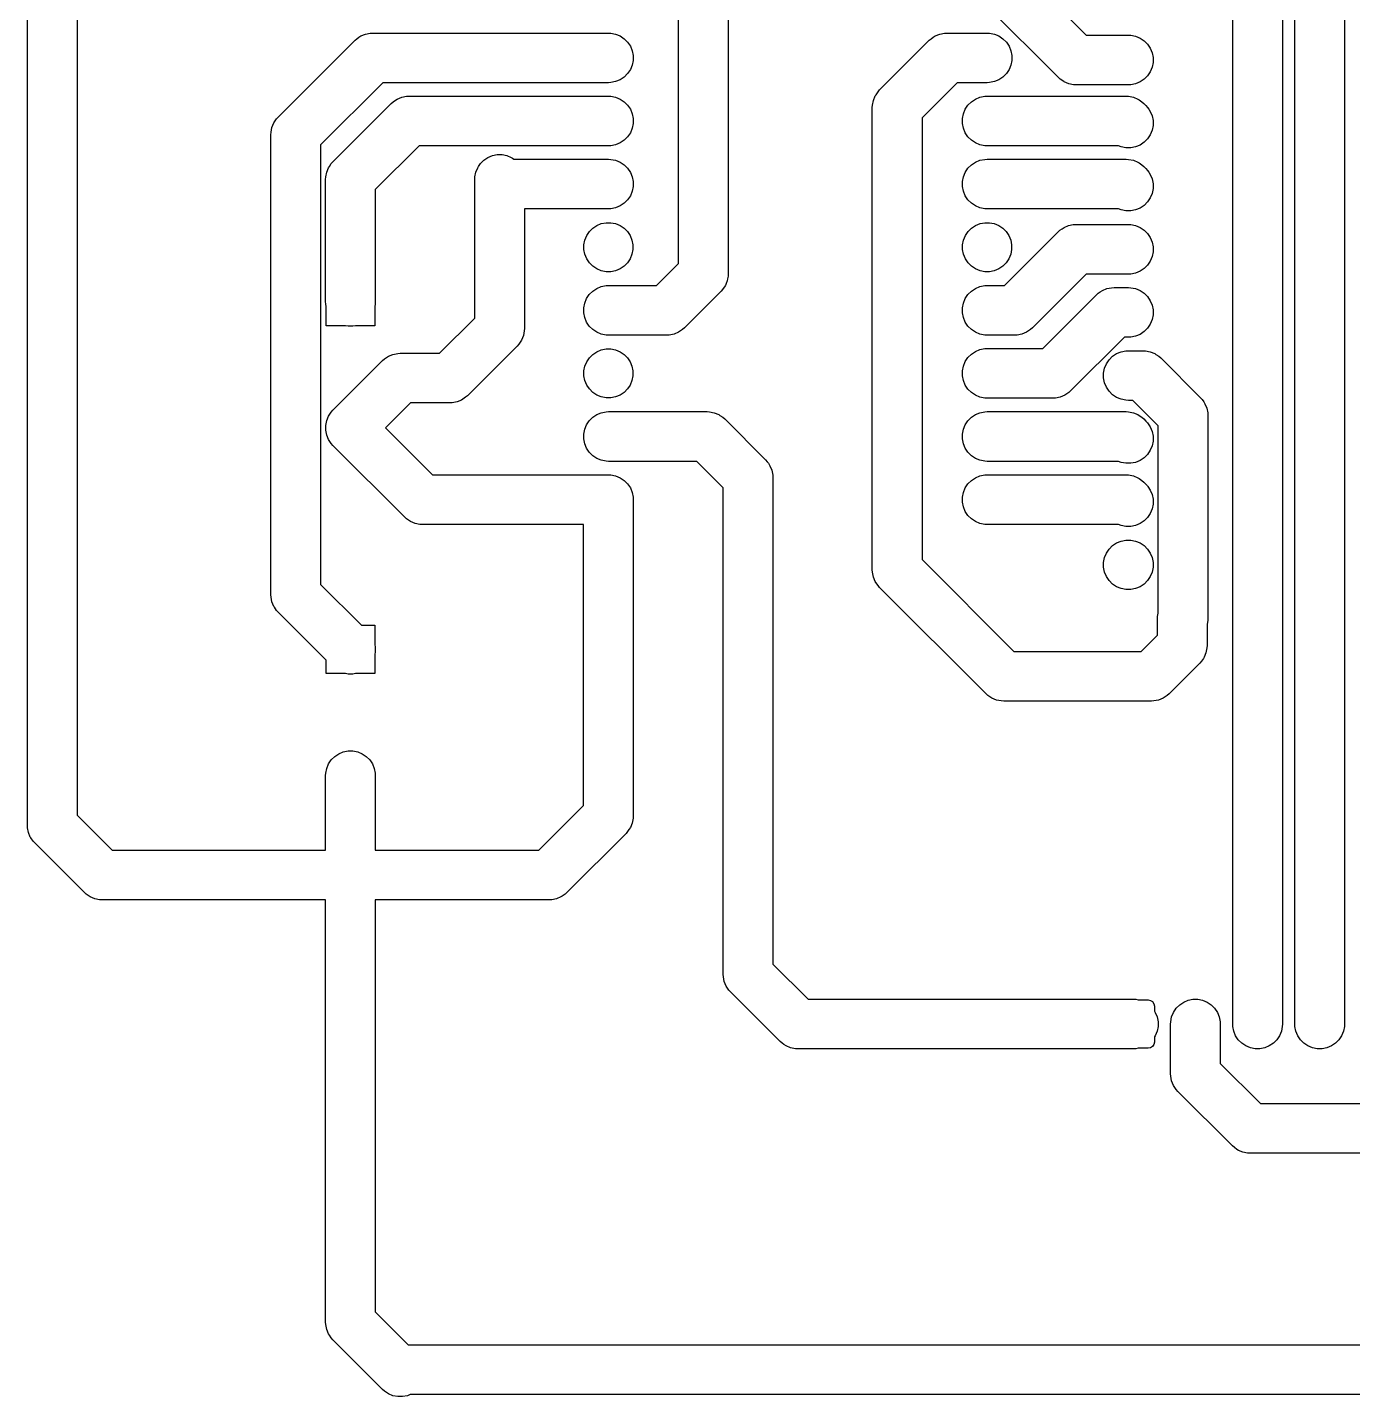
# Model space of a CAD drawing. Extents: x 4.92 to 8.78, y -5.71 to -2.32.
# Drawn here: x 4.921 to 7.021, y -5.708 to -3.539 of the extents above; entities that cross this region are included whole.
import ezdxf

# ---------------------------------------------------------------- set-up
doc = ezdxf.new("R2010")
doc.units = 0
doc.header["$MEASUREMENT"] = 0
doc.layers.add('BLACK', color=7, linetype='CONTINUOUS')

msp = doc.modelspace()

# ---------------------------------------------------------------- linework, layer by layer
at = {"layer": 'BLACK', "linetype": 'CONTINUOUS'}
for p, q in [((4.9213, -4.8031), (4.9213, -2.4409)), ((5, -2.4573), (5, -4.7868)), ((5.9529, -3.9127), (5.9529, -2.5984)), ((6.0316, -2.6147), (6.0316, -3.929)), ((7.0079, -3.3297), (7.0079, -5.1181)), ((6.9291, -5.1181), (6.9291, -3.346)), ((6.9094, -3.4055), (6.9094, -5.1181)), ((6.8307, -5.1181), (6.8307, -3.4252)), ((6.4845, -3.4367), (6.5988, -3.551)), ((6.5546, -3.6182), (6.4404, -3.5039)), ((5.4403, -3.5592), (5.4431, -3.5566)), ((5.4431, -3.5566), (5.4463, -3.5544)), ((5.4463, -3.5544), (5.4496, -3.5523)), ((5.4496, -3.5523), (5.4567, -3.5493)), ((5.4567, -3.5493), (5.4643, -3.5478)), ((5.4643, -3.5478), (5.4681, -3.5476)), ((5.4681, -3.5476), (5.8417, -3.5476)), ((5.8417, -3.5476), (5.8456, -3.5478)), ((5.8456, -3.5478), (5.8532, -3.5493)), ((5.8532, -3.5493), (5.8603, -3.5523)), ((5.8603, -3.5523), (5.8667, -3.5566)), ((5.8667, -3.5566), (5.8722, -3.562)), ((6.3501, -3.5592), (6.353, -3.5566)), ((6.353, -3.5566), (6.3562, -3.5544)), ((6.3562, -3.5544), (6.3594, -3.5523)), ((6.3594, -3.5523), (6.3665, -3.5493)), ((6.3665, -3.5493), (6.3741, -3.5478)), ((6.3741, -3.5478), (6.378, -3.5476)), ((6.378, -3.5476), (6.4417, -3.5476)), ((6.4417, -3.5476), (6.4456, -3.5478)), ((6.4456, -3.5478), (6.4532, -3.5493)), ((6.4532, -3.5493), (6.4603, -3.5523)), ((6.4603, -3.5523), (6.4667, -3.5566)), ((6.4667, -3.5566), (6.4722, -3.562)), ((6.5988, -3.551), (6.6654, -3.551)), ((6.6654, -3.551), (6.6692, -3.5512)), ((6.6692, -3.5512), (6.6768, -3.5527)), ((6.6768, -3.5527), (6.6839, -3.5556)), ((6.6839, -3.5556), (6.6903, -3.5599)), ((5.3186, -3.6809), (5.4403, -3.5592)), ((5.8722, -3.562), (5.8765, -3.5684)), ((5.8765, -3.5684), (5.8794, -3.5756)), ((5.8794, -3.5756), (5.8809, -3.5831)), ((6.2714, -3.6379), (6.3501, -3.5592)), ((6.4722, -3.562), (6.4765, -3.5684)), ((6.4765, -3.5684), (6.4794, -3.5756)), ((6.4794, -3.5756), (6.4809, -3.5831)), ((6.6903, -3.5599), (6.6958, -3.5654)), ((6.6958, -3.5654), (6.7001, -3.5718)), ((6.7001, -3.5718), (6.703, -3.5789)), ((6.703, -3.5789), (6.7045, -3.5865)), ((5.8794, -3.5984), (5.8765, -3.6056)), ((5.8809, -3.5909), (5.8794, -3.5984)), ((5.8809, -3.5831), (5.8809, -3.5909)), ((6.4794, -3.5984), (6.4765, -3.6056)), ((6.4809, -3.5909), (6.4794, -3.5984)), ((6.4809, -3.5831), (6.4809, -3.5909)), ((6.703, -3.6018), (6.7001, -3.6089)), ((6.7045, -3.5942), (6.703, -3.6018)), ((6.7045, -3.5865), (6.7045, -3.5942)), ((5.8603, -3.6217), (5.8532, -3.6247)), ((5.8667, -3.6174), (5.8603, -3.6217)), ((5.8722, -3.612), (5.8667, -3.6174)), ((5.8765, -3.6056), (5.8722, -3.612)), ((6.4603, -3.6217), (6.4532, -3.6247)), ((6.4667, -3.6174), (6.4603, -3.6217)), ((6.4722, -3.612), (6.4667, -3.6174)), ((6.4765, -3.6056), (6.4722, -3.612)), ((6.5575, -3.6208), (6.5546, -3.6182)), ((6.5633, -3.6247), (6.5575, -3.6208)), ((6.6903, -3.6208), (6.6839, -3.6251)), ((6.6958, -3.6153), (6.6903, -3.6208)), ((6.7001, -3.6089), (6.6958, -3.6153)), ((5.4844, -3.6264), (5.3858, -3.725)), ((5.8417, -3.6264), (5.4844, -3.6264)), ((5.8456, -3.6262), (5.8417, -3.6264)), ((5.8532, -3.6247), (5.8456, -3.6262)), ((6.2657, -3.6454), (6.2688, -3.6408)), ((6.2688, -3.6408), (6.2714, -3.6379)), ((6.3943, -3.6264), (6.3386, -3.6821)), ((6.4417, -3.6264), (6.3943, -3.6264)), ((6.4456, -3.6262), (6.4417, -3.6264)), ((6.4532, -3.6247), (6.4456, -3.6262)), ((6.5639, -3.6251), (6.5633, -3.6247)), ((6.5711, -3.628), (6.5639, -3.6251)), ((6.5786, -3.6295), (6.5711, -3.628)), ((6.5825, -3.6297), (6.5786, -3.6295)), ((6.6654, -3.6297), (6.5825, -3.6297)), ((6.6692, -3.6295), (6.6654, -3.6297)), ((6.6768, -3.628), (6.6692, -3.6295)), ((6.6839, -3.6251), (6.6768, -3.628)), ((5.4052, -3.7517), (5.4978, -3.6592)), ((5.4978, -3.6592), (5.5006, -3.6566)), ((5.5006, -3.6566), (5.5045, -3.654)), ((5.5045, -3.654), (5.507, -3.6523)), ((5.507, -3.6523), (5.5142, -3.6493)), ((5.5142, -3.6493), (5.5217, -3.6478)), ((5.5217, -3.6478), (5.5256, -3.6476)), ((5.5256, -3.6476), (5.8417, -3.6476)), ((5.8417, -3.6476), (5.8456, -3.6478)), ((5.8456, -3.6478), (5.8532, -3.6493)), ((5.8532, -3.6493), (5.8603, -3.6523)), ((5.8603, -3.6523), (5.8667, -3.6566)), ((5.8667, -3.6566), (5.8722, -3.662)), ((5.8722, -3.662), (5.8765, -3.6684)), ((6.2598, -3.6657), (6.26, -3.6619)), ((6.2598, -4.3983), (6.2598, -3.6657)), ((6.26, -3.6619), (6.2615, -3.6543)), ((6.2615, -3.6543), (6.2645, -3.6472)), ((6.2645, -3.6472), (6.2657, -3.6454)), ((6.407, -3.6684), (6.4113, -3.662)), ((6.4113, -3.662), (6.4168, -3.6566)), ((6.4168, -3.6566), (6.4232, -3.6523)), ((6.4232, -3.6523), (6.4303, -3.6493)), ((6.4303, -3.6493), (6.4379, -3.6478)), ((6.4379, -3.6478), (6.4417, -3.6476)), ((6.4417, -3.6476), (6.662, -3.6476)), ((6.662, -3.6476), (6.6659, -3.6478)), ((6.6659, -3.6478), (6.6734, -3.6493)), ((6.6734, -3.6493), (6.6806, -3.6523)), ((6.6806, -3.6523), (6.6824, -3.6535)), ((6.6824, -3.6535), (6.687, -3.6566)), ((6.687, -3.6566), (6.6898, -3.6592)), ((6.6898, -3.6592), (6.6932, -3.6625)), ((6.6932, -3.6625), (6.6958, -3.6654)), ((6.6958, -3.6654), (6.6978, -3.6684)), ((5.3117, -3.6901), (5.3129, -3.6883)), ((5.3129, -3.6883), (5.316, -3.6837)), ((5.316, -3.6837), (5.3186, -3.6809)), ((5.8765, -3.6684), (5.8794, -3.6756)), ((5.8794, -3.6756), (5.8809, -3.6831)), ((5.8809, -3.6831), (5.8809, -3.6909)), ((6.3386, -3.6821), (6.3386, -4.382)), ((6.4026, -3.6831), (6.4041, -3.6756)), ((6.4026, -3.6909), (6.4026, -3.6831)), ((6.4041, -3.6756), (6.407, -3.6684)), ((6.6978, -3.6684), (6.7001, -3.6718)), ((6.7001, -3.6718), (6.703, -3.6789)), ((6.703, -3.6789), (6.7045, -3.6865)), ((6.7045, -3.6865), (6.7045, -3.6942)), ((5.307, -3.7087), (5.3072, -3.7048)), ((5.307, -4.4378), (5.307, -3.7087)), ((5.3072, -3.7048), (5.3087, -3.6973)), ((5.3087, -3.6973), (5.3117, -3.6901)), ((5.8765, -3.7056), (5.8722, -3.712)), ((5.8794, -3.6984), (5.8765, -3.7056)), ((5.8809, -3.6909), (5.8794, -3.6984)), ((6.4041, -3.6984), (6.4026, -3.6909)), ((6.407, -3.7056), (6.4041, -3.6984)), ((6.4113, -3.712), (6.407, -3.7056)), ((6.7001, -3.7089), (6.6958, -3.7153)), ((6.703, -3.7018), (6.7001, -3.7089)), ((6.7045, -3.6942), (6.703, -3.7018)), ((5.3858, -3.725), (5.3858, -4.4214)), ((5.5419, -3.7264), (5.4724, -3.7958)), ((5.8417, -3.7264), (5.5419, -3.7264)), ((5.8456, -3.7262), (5.8417, -3.7264)), ((5.8532, -3.7247), (5.8456, -3.7262)), ((5.8603, -3.7217), (5.8532, -3.7247)), ((5.8667, -3.7174), (5.8603, -3.7217)), ((5.8722, -3.712), (5.8667, -3.7174)), ((6.4168, -3.7174), (6.4113, -3.712)), ((6.4232, -3.7217), (6.4168, -3.7174)), ((6.4303, -3.7247), (6.4232, -3.7217)), ((6.4379, -3.7262), (6.4303, -3.7247)), ((6.4417, -3.7264), (6.4379, -3.7262)), ((6.6499, -3.7264), (6.4417, -3.7264)), ((6.6539, -3.728), (6.6499, -3.7264)), ((6.6615, -3.7295), (6.6539, -3.728)), ((6.6692, -3.7295), (6.6615, -3.7295)), ((6.6768, -3.728), (6.6692, -3.7295)), ((6.6839, -3.7251), (6.6768, -3.728)), ((6.6903, -3.7208), (6.6839, -3.7251)), ((6.6958, -3.7153), (6.6903, -3.7208)), ((5.4026, -3.7546), (5.4052, -3.7517)), ((5.6389, -3.7546), (5.6443, -3.7491)), ((5.6443, -3.7491), (5.6489, -3.746)), ((5.6489, -3.746), (5.6507, -3.7448)), ((5.6507, -3.7448), (5.6579, -3.7419)), ((5.6579, -3.7419), (5.6654, -3.7403)), ((5.6654, -3.7403), (5.6732, -3.7403)), ((5.6732, -3.7403), (5.6807, -3.7419)), ((5.6807, -3.7419), (5.6879, -3.7448)), ((5.6879, -3.7448), (5.6897, -3.746)), ((5.6897, -3.746), (5.6921, -3.7476)), ((5.6921, -3.7476), (5.8417, -3.7476)), ((5.8417, -3.7476), (5.8456, -3.7478)), ((5.8456, -3.7478), (5.8532, -3.7493)), ((5.8532, -3.7493), (5.8603, -3.7523)), ((5.8603, -3.7523), (5.8667, -3.7566)), ((6.4168, -3.7566), (6.4232, -3.7523)), ((6.4232, -3.7523), (6.4303, -3.7493)), ((6.4303, -3.7493), (6.4379, -3.7478)), ((6.4379, -3.7478), (6.4417, -3.7476)), ((6.4417, -3.7476), (6.662, -3.7476)), ((6.662, -3.7476), (6.6659, -3.7478)), ((6.6659, -3.7478), (6.6734, -3.7493)), ((6.6734, -3.7493), (6.6806, -3.7523)), ((6.6806, -3.7523), (6.6824, -3.7535)), ((6.6824, -3.7535), (6.687, -3.7566)), ((5.3939, -3.7757), (5.3954, -3.7681)), ((5.3954, -3.7681), (5.3983, -3.761)), ((5.3983, -3.761), (5.3996, -3.7591)), ((5.3996, -3.7591), (5.4026, -3.7546)), ((5.6301, -3.7757), (5.6316, -3.7681)), ((5.6316, -3.7681), (5.6346, -3.761)), ((5.6346, -3.761), (5.6358, -3.7591)), ((5.6358, -3.7591), (5.6389, -3.7546)), ((5.8667, -3.7566), (5.8722, -3.762)), ((5.8722, -3.762), (5.8765, -3.7684)), ((5.8765, -3.7684), (5.8794, -3.7756)), ((6.4041, -3.7756), (6.407, -3.7684)), ((6.407, -3.7684), (6.4113, -3.762)), ((6.4113, -3.762), (6.4168, -3.7566)), ((6.687, -3.7566), (6.6898, -3.7592)), ((6.6898, -3.7592), (6.6932, -3.7625)), ((6.6932, -3.7625), (6.6958, -3.7654)), ((6.6958, -3.7654), (6.6976, -3.7681)), ((6.6976, -3.7681), (6.7001, -3.7718)), ((6.7001, -3.7718), (6.703, -3.7789)), ((5.3937, -3.7795), (5.3939, -3.7757)), ((5.3937, -3.9732), (5.3937, -3.7795)), ((5.4724, -3.7958), (5.4724, -3.9732)), ((5.6299, -3.7795), (5.6301, -3.7757)), ((5.6299, -3.9994), (5.6299, -3.7795)), ((5.8794, -3.7756), (5.8809, -3.7831)), ((5.8809, -3.7909), (5.8794, -3.7984)), ((5.8809, -3.7831), (5.8809, -3.7909)), ((6.4026, -3.7831), (6.4041, -3.7756)), ((6.4026, -3.7909), (6.4026, -3.7831)), ((6.4041, -3.7984), (6.4026, -3.7909)), ((6.703, -3.7789), (6.7045, -3.7865)), ((6.7045, -3.7942), (6.703, -3.8018)), ((6.7045, -3.7865), (6.7045, -3.7942)), ((5.8667, -3.8174), (5.8603, -3.8217)), ((5.8722, -3.812), (5.8667, -3.8174)), ((5.8765, -3.8056), (5.8722, -3.812)), ((5.8794, -3.7984), (5.8765, -3.8056)), ((6.407, -3.8056), (6.4041, -3.7984)), ((6.4113, -3.812), (6.407, -3.8056)), ((6.4168, -3.8174), (6.4113, -3.812)), ((6.4232, -3.8217), (6.4168, -3.8174)), ((6.6958, -3.8153), (6.6903, -3.8208)), ((6.7001, -3.8089), (6.6958, -3.8153)), ((6.703, -3.8018), (6.7001, -3.8089)), ((5.8417, -3.8264), (5.7087, -3.8264)), ((5.7087, -3.8264), (5.7087, -4.0157)), ((5.8456, -3.8262), (5.8417, -3.8264)), ((5.8532, -3.8247), (5.8456, -3.8262)), ((5.8603, -3.8217), (5.8532, -3.8247)), ((6.4303, -3.8247), (6.4232, -3.8217)), ((6.4379, -3.8262), (6.4303, -3.8247)), ((6.4417, -3.8264), (6.4379, -3.8262)), ((6.6499, -3.8264), (6.4417, -3.8264)), ((6.6539, -3.828), (6.6499, -3.8264)), ((6.6615, -3.8295), (6.6539, -3.828)), ((6.6692, -3.8295), (6.6615, -3.8295)), ((6.6768, -3.828), (6.6692, -3.8295)), ((6.6839, -3.8251), (6.6768, -3.828)), ((6.6903, -3.8208), (6.6839, -3.8251)), ((5.8116, -3.8623), (5.817, -3.8569)), ((5.817, -3.8569), (5.8234, -3.8526)), ((5.8234, -3.8526), (5.8304, -3.8497)), ((5.8304, -3.8497), (5.8379, -3.8482)), ((5.8379, -3.8482), (5.8456, -3.8482)), ((5.8456, -3.8482), (5.853, -3.8497)), ((5.853, -3.8497), (5.8601, -3.8526)), ((5.8601, -3.8526), (5.8665, -3.8569)), ((5.8665, -3.8569), (5.8719, -3.8623)), ((6.4116, -3.8623), (6.417, -3.8569)), ((6.417, -3.8569), (6.4234, -3.8526)), ((6.4234, -3.8526), (6.4304, -3.8497)), ((6.4304, -3.8497), (6.4379, -3.8482)), ((6.4379, -3.8482), (6.4456, -3.8482)), ((6.4456, -3.8482), (6.453, -3.8497)), ((6.453, -3.8497), (6.4601, -3.8526)), ((6.4601, -3.8526), (6.4665, -3.8569)), ((6.4665, -3.8569), (6.4719, -3.8623)), ((6.5542, -3.8625), (6.5571, -3.8599)), ((6.5571, -3.8599), (6.5603, -3.8578)), ((6.5603, -3.8578), (6.5635, -3.8556)), ((6.5635, -3.8556), (6.5707, -3.8527)), ((6.5707, -3.8527), (6.5782, -3.8512)), ((6.5782, -3.8512), (6.5821, -3.851)), ((6.5821, -3.851), (6.6654, -3.851)), ((6.6654, -3.851), (6.6692, -3.8512)), ((6.6692, -3.8512), (6.6768, -3.8527)), ((6.6768, -3.8527), (6.6839, -3.8556)), ((6.6839, -3.8556), (6.6903, -3.8599)), ((6.6903, -3.8599), (6.6958, -3.8654)), ((5.8029, -3.8832), (5.8044, -3.8757)), ((5.8029, -3.8908), (5.8029, -3.8832)), ((5.8044, -3.8757), (5.8074, -3.8686)), ((5.8074, -3.8686), (5.8116, -3.8623)), ((5.8719, -3.8623), (5.8761, -3.8686)), ((5.8761, -3.8686), (5.879, -3.8757)), ((5.879, -3.8757), (5.8805, -3.8832)), ((5.8805, -3.8832), (5.8805, -3.8908)), ((6.4029, -3.8832), (6.4044, -3.8757)), ((6.4029, -3.8908), (6.4029, -3.8832)), ((6.4044, -3.8757), (6.4074, -3.8686)), ((6.4074, -3.8686), (6.4116, -3.8623)), ((6.4691, -3.9476), (6.5542, -3.8625)), ((6.4719, -3.8623), (6.4761, -3.8686)), ((6.4761, -3.8686), (6.479, -3.8757)), ((6.479, -3.8757), (6.4805, -3.8832)), ((6.4805, -3.8832), (6.4805, -3.8908)), ((6.6958, -3.8654), (6.7001, -3.8718)), ((6.7001, -3.8718), (6.703, -3.8789)), ((6.703, -3.8789), (6.7045, -3.8865)), ((5.8044, -3.8983), (5.8029, -3.8908)), ((5.8074, -3.9054), (5.8044, -3.8983)), ((5.8116, -3.9117), (5.8074, -3.9054)), ((5.8761, -3.9054), (5.8719, -3.9117)), ((5.879, -3.8983), (5.8761, -3.9054)), ((5.8805, -3.8908), (5.879, -3.8983)), ((6.4044, -3.8983), (6.4029, -3.8908)), ((6.4074, -3.9054), (6.4044, -3.8983)), ((6.4116, -3.9117), (6.4074, -3.9054)), ((6.4761, -3.9054), (6.4719, -3.9117)), ((6.479, -3.8983), (6.4761, -3.9054)), ((6.4805, -3.8908), (6.479, -3.8983)), ((6.703, -3.9018), (6.7001, -3.9089)), ((6.7045, -3.8942), (6.703, -3.9018)), ((6.7045, -3.8865), (6.7045, -3.8942)), ((5.817, -3.9171), (5.8116, -3.9117)), ((5.8234, -3.9214), (5.817, -3.9171)), ((5.8304, -3.9243), (5.8234, -3.9214)), ((5.8379, -3.9258), (5.8304, -3.9243)), ((5.8456, -3.9258), (5.8379, -3.9258)), ((5.853, -3.9243), (5.8456, -3.9258)), ((5.8601, -3.9214), (5.853, -3.9243)), ((5.8665, -3.9171), (5.8601, -3.9214)), ((5.8719, -3.9117), (5.8665, -3.9171)), ((5.9179, -3.9476), (5.9529, -3.9127)), ((6.417, -3.9171), (6.4116, -3.9117)), ((6.4234, -3.9214), (6.417, -3.9171)), ((6.4304, -3.9243), (6.4234, -3.9214)), ((6.4379, -3.9258), (6.4304, -3.9243)), ((6.4456, -3.9258), (6.4379, -3.9258)), ((6.453, -3.9243), (6.4456, -3.9258)), ((6.4601, -3.9214), (6.453, -3.9243)), ((6.4665, -3.9171), (6.4601, -3.9214)), ((6.4719, -3.9117), (6.4665, -3.9171)), ((6.6839, -3.9251), (6.6768, -3.928)), ((6.6903, -3.9208), (6.6839, -3.9251)), ((6.6958, -3.9153), (6.6903, -3.9208)), ((6.7001, -3.9089), (6.6958, -3.9153)), ((5.8303, -3.9493), (5.8379, -3.9478)), ((5.8379, -3.9478), (5.8417, -3.9476)), ((5.8417, -3.9476), (5.9179, -3.9476)), ((6.0265, -3.9482), (6.0227, -3.954)), ((6.027, -3.9476), (6.0265, -3.9482)), ((6.0282, -3.9446), (6.027, -3.9476)), ((6.0299, -3.9404), (6.0282, -3.9446)), ((6.0306, -3.9371), (6.0299, -3.9404)), ((6.0314, -3.9329), (6.0306, -3.9371)), ((6.0316, -3.929), (6.0314, -3.9329)), ((6.4303, -3.9493), (6.4379, -3.9478)), ((6.4379, -3.9478), (6.4417, -3.9476)), ((6.4417, -3.9476), (6.4691, -3.9476)), ((6.5984, -3.9297), (6.5133, -4.0148)), ((6.6654, -3.9297), (6.5984, -3.9297)), ((6.6692, -3.9295), (6.6654, -3.9297)), ((6.6768, -3.928), (6.6692, -3.9295)), ((5.8041, -3.9756), (5.807, -3.9684)), ((5.807, -3.9684), (5.8113, -3.962)), ((5.8113, -3.962), (5.8168, -3.9566)), ((5.8168, -3.9566), (5.8232, -3.9523)), ((5.8232, -3.9523), (5.8303, -3.9493)), ((6.0201, -3.9569), (5.9621, -4.0148)), ((6.0227, -3.954), (6.0201, -3.9569)), ((6.4041, -3.9756), (6.407, -3.9684)), ((6.407, -3.9684), (6.4113, -3.962)), ((6.4113, -3.962), (6.4168, -3.9566)), ((6.4168, -3.9566), (6.4232, -3.9523)), ((6.4232, -3.9523), (6.4303, -3.9493)), ((6.5298, -4.0476), (6.615, -3.9625)), ((6.615, -3.9625), (6.6178, -3.9599)), ((6.6178, -3.9599), (6.621, -3.9578)), ((6.621, -3.9578), (6.6242, -3.9556)), ((6.6242, -3.9556), (6.6314, -3.9527)), ((6.6314, -3.9527), (6.6389, -3.9512)), ((6.6389, -3.9512), (6.6428, -3.951)), ((6.6428, -3.951), (6.6654, -3.951)), ((6.6654, -3.951), (6.6692, -3.9512)), ((6.6692, -3.9512), (6.6768, -3.9527)), ((6.6768, -3.9527), (6.6839, -3.9556)), ((6.6839, -3.9556), (6.6903, -3.9599)), ((6.6903, -3.9599), (6.6958, -3.9654)), ((6.6958, -3.9654), (6.7001, -3.9718)), ((5.3939, -3.9771), (5.3937, -3.9732)), ((5.3947, -3.9811), (5.3939, -3.9771)), ((5.3947, -4.0116), (5.3947, -3.9811)), ((5.4723, -3.9771), (5.4715, -3.9811)), ((5.4715, -3.9811), (5.4715, -4.0116)), ((5.4724, -3.9732), (5.4723, -3.9771)), ((5.8026, -3.9831), (5.8041, -3.9756)), ((5.8026, -3.9909), (5.8026, -3.9831)), ((5.8041, -3.9984), (5.8026, -3.9909)), ((6.4026, -3.9831), (6.4041, -3.9756)), ((6.4026, -3.9909), (6.4026, -3.9831)), ((6.4041, -3.9984), (6.4026, -3.9909)), ((6.7001, -3.9718), (6.703, -3.9789)), ((6.703, -3.9789), (6.7045, -3.9865)), ((6.7045, -3.9865), (6.7045, -3.9942)), ((5.4252, -4.0116), (5.3947, -4.0116)), ((5.4292, -4.0124), (5.4252, -4.0116)), ((5.4369, -4.0124), (5.4292, -4.0124)), ((5.4409, -4.0116), (5.4369, -4.0124)), ((5.4715, -4.0116), (5.4409, -4.0116)), ((5.5742, -4.0551), (5.6299, -3.9994)), ((5.807, -4.0056), (5.8041, -3.9984)), ((5.8113, -4.012), (5.807, -4.0056)), ((5.8168, -4.0174), (5.8113, -4.012)), ((6.407, -4.0056), (6.4041, -3.9984)), ((6.4113, -4.012), (6.407, -4.0056)), ((6.4168, -4.0174), (6.4113, -4.012)), ((6.7001, -4.0089), (6.6958, -4.0153)), ((6.703, -4.0018), (6.7001, -4.0089)), ((6.7045, -3.9942), (6.703, -4.0018)), ((5.704, -4.0343), (5.7019, -4.0375)), ((5.707, -4.0272), (5.704, -4.0343)), ((5.7085, -4.0196), (5.707, -4.0272)), ((5.7087, -4.0157), (5.7085, -4.0196)), ((5.8232, -4.0217), (5.8168, -4.0174)), ((5.8303, -4.0247), (5.8232, -4.0217)), ((5.8379, -4.0262), (5.8303, -4.0247)), ((5.8417, -4.0264), (5.8379, -4.0262)), ((5.9343, -4.0264), (5.8417, -4.0264)), ((5.9381, -4.0262), (5.9343, -4.0264)), ((5.9457, -4.0247), (5.9381, -4.0262)), ((5.9528, -4.0217), (5.9457, -4.0247)), ((5.956, -4.0196), (5.9528, -4.0217)), ((5.9592, -4.0174), (5.956, -4.0196)), ((5.9621, -4.0148), (5.9592, -4.0174)), ((6.4232, -4.0217), (6.4168, -4.0174)), ((6.4303, -4.0247), (6.4232, -4.0217)), ((6.4379, -4.0262), (6.4303, -4.0247)), ((6.4417, -4.0264), (6.4379, -4.0262)), ((6.4854, -4.0264), (6.4417, -4.0264)), ((6.4893, -4.0262), (6.4854, -4.0264)), ((6.4969, -4.0247), (6.4893, -4.0262)), ((6.504, -4.0217), (6.4969, -4.0247)), ((6.5072, -4.0196), (6.504, -4.0217)), ((6.5104, -4.0174), (6.5072, -4.0196)), ((6.5133, -4.0148), (6.5104, -4.0174)), ((6.6591, -4.0297), (6.574, -4.1148)), ((6.6654, -4.0297), (6.6591, -4.0297)), ((6.6692, -4.0295), (6.6654, -4.0297)), ((6.6768, -4.028), (6.6692, -4.0295)), ((6.6839, -4.0251), (6.6768, -4.028)), ((6.6903, -4.0208), (6.6839, -4.0251)), ((6.6958, -4.0153), (6.6903, -4.0208)), ((5.4933, -4.0598), (5.5004, -4.0568)), ((5.5004, -4.0568), (5.508, -4.0553)), ((5.508, -4.0553), (5.5118, -4.0551)), ((5.5118, -4.0551), (5.5742, -4.0551)), ((5.6971, -4.0436), (5.6184, -4.1223)), ((5.6997, -4.0407), (5.6971, -4.0436)), ((5.7019, -4.0375), (5.6997, -4.0407)), ((5.8116, -4.0623), (5.817, -4.0569)), ((5.817, -4.0569), (5.8234, -4.0526)), ((5.8234, -4.0526), (5.8304, -4.0497)), ((5.8304, -4.0497), (5.8379, -4.0482)), ((5.8379, -4.0482), (5.8456, -4.0482)), ((5.8456, -4.0482), (5.853, -4.0497)), ((5.853, -4.0497), (5.8601, -4.0526)), ((5.8601, -4.0526), (5.8665, -4.0569)), ((5.8665, -4.0569), (5.8719, -4.0623)), ((6.4113, -4.062), (6.4168, -4.0566)), ((6.4168, -4.0566), (6.4232, -4.0523)), ((6.4232, -4.0523), (6.4303, -4.0493)), ((6.4303, -4.0493), (6.4379, -4.0478)), ((6.4379, -4.0478), (6.4417, -4.0476)), ((6.4417, -4.0476), (6.5298, -4.0476)), ((6.6404, -4.0599), (6.6468, -4.0556)), ((6.6468, -4.0556), (6.6539, -4.0527)), ((6.6539, -4.0527), (6.6615, -4.0512)), ((6.6615, -4.0512), (6.6654, -4.051)), ((6.6654, -4.051), (6.6888, -4.051)), ((6.6888, -4.051), (6.6926, -4.0512)), ((6.6926, -4.0512), (6.7002, -4.0527)), ((6.7002, -4.0527), (6.7073, -4.0556)), ((6.7073, -4.0556), (6.7092, -4.0569)), ((6.7092, -4.0569), (6.7138, -4.0599)), ((5.4052, -4.1454), (5.484, -4.0666)), ((5.484, -4.0666), (5.4868, -4.0641)), ((5.4868, -4.0641), (5.49, -4.0619)), ((5.49, -4.0619), (5.4933, -4.0598)), ((5.8029, -4.0832), (5.8044, -4.0757)), ((5.8044, -4.0757), (5.8074, -4.0686)), ((5.8074, -4.0686), (5.8116, -4.0623)), ((5.8719, -4.0623), (5.8761, -4.0686)), ((5.8761, -4.0686), (5.879, -4.0757)), ((5.879, -4.0757), (5.8805, -4.0832)), ((6.4026, -4.0831), (6.4041, -4.0756)), ((6.4041, -4.0756), (6.407, -4.0684)), ((6.407, -4.0684), (6.4113, -4.062)), ((6.6262, -4.0865), (6.6277, -4.0789)), ((6.6277, -4.0789), (6.6306, -4.0718)), ((6.6306, -4.0718), (6.6349, -4.0654)), ((6.6349, -4.0654), (6.6404, -4.0599)), ((6.7138, -4.0599), (6.7166, -4.0625)), ((6.7166, -4.0625), (6.7798, -4.1257)), ((5.8029, -4.0908), (5.8029, -4.0832)), ((5.8044, -4.0983), (5.8029, -4.0908)), ((5.8074, -4.1054), (5.8044, -4.0983)), ((5.879, -4.0983), (5.8761, -4.1054)), ((5.8805, -4.0908), (5.879, -4.0983)), ((5.8805, -4.0832), (5.8805, -4.0908)), ((6.4026, -4.0909), (6.4026, -4.0831)), ((6.4041, -4.0984), (6.4026, -4.0909)), ((6.407, -4.1056), (6.4041, -4.0984)), ((6.6262, -4.0942), (6.6262, -4.0865)), ((6.6277, -4.1018), (6.6262, -4.0942)), ((5.6184, -4.1223), (5.6155, -4.1249)), ((5.8116, -4.1117), (5.8074, -4.1054)), ((5.817, -4.1171), (5.8116, -4.1117)), ((5.8234, -4.1214), (5.817, -4.1171)), ((5.8304, -4.1243), (5.8234, -4.1214)), ((5.8601, -4.1214), (5.853, -4.1243)), ((5.8665, -4.1171), (5.8601, -4.1214)), ((5.8719, -4.1117), (5.8665, -4.1171)), ((5.8761, -4.1054), (5.8719, -4.1117)), ((6.4113, -4.112), (6.407, -4.1056)), ((6.4168, -4.1174), (6.4113, -4.112)), ((6.4232, -4.1217), (6.4168, -4.1174)), ((6.4303, -4.1247), (6.4232, -4.1217)), ((6.5647, -4.1217), (6.5576, -4.1247)), ((6.5665, -4.1205), (6.5647, -4.1217)), ((6.5711, -4.1174), (6.5665, -4.1205)), ((6.574, -4.1148), (6.5711, -4.1174)), ((6.6306, -4.1089), (6.6277, -4.1018)), ((6.6349, -4.1153), (6.6306, -4.1089)), ((6.6404, -4.1208), (6.6349, -4.1153)), ((6.6468, -4.1251), (6.6404, -4.1208)), ((5.5281, -4.1339), (5.4887, -4.1732)), ((5.5906, -4.1339), (5.5281, -4.1339)), ((5.5944, -4.1337), (5.5906, -4.1339)), ((5.602, -4.1322), (5.5944, -4.1337)), ((5.6091, -4.1292), (5.602, -4.1322)), ((5.6109, -4.128), (5.6091, -4.1292)), ((5.6155, -4.1249), (5.6109, -4.128)), ((5.8379, -4.1258), (5.8304, -4.1243)), ((5.8456, -4.1258), (5.8379, -4.1258)), ((5.853, -4.1243), (5.8456, -4.1258)), ((6.4379, -4.1262), (6.4303, -4.1247)), ((6.4417, -4.1264), (6.4379, -4.1262)), ((6.5462, -4.1264), (6.4417, -4.1264)), ((6.55, -4.1262), (6.5462, -4.1264)), ((6.5576, -4.1247), (6.55, -4.1262)), ((6.6539, -4.128), (6.6468, -4.1251)), ((6.6615, -4.1295), (6.6539, -4.128)), ((6.6654, -4.1297), (6.6615, -4.1295)), ((6.6725, -4.1297), (6.6654, -4.1297)), ((6.7126, -4.1699), (6.6725, -4.1297)), ((6.7798, -4.1257), (6.7824, -4.1286)), ((6.7824, -4.1286), (6.7848, -4.1322)), ((6.7848, -4.1322), (6.7867, -4.135)), ((6.7867, -4.135), (6.7897, -4.1422)), ((6.7897, -4.1422), (6.7912, -4.1497)), ((5.3939, -4.1694), (5.3954, -4.1618)), ((5.3954, -4.1618), (5.3983, -4.1547)), ((5.3983, -4.1547), (5.4026, -4.1483)), ((5.4026, -4.1483), (5.4052, -4.1454)), ((5.807, -4.1684), (5.8113, -4.162)), ((5.8113, -4.162), (5.8168, -4.1566)), ((5.8168, -4.1566), (5.8232, -4.1523)), ((5.8232, -4.1523), (5.8303, -4.1493)), ((5.8303, -4.1493), (5.8379, -4.1478)), ((5.8379, -4.1478), (5.8417, -4.1476)), ((5.8417, -4.1476), (5.998, -4.1476)), ((5.998, -4.1476), (6.0019, -4.1478)), ((6.0019, -4.1478), (6.0095, -4.1493)), ((6.0095, -4.1493), (6.0166, -4.1523)), ((6.0166, -4.1523), (6.0184, -4.1535)), ((6.0184, -4.1535), (6.023, -4.1566)), ((6.023, -4.1566), (6.0259, -4.1592)), ((6.0259, -4.1592), (6.0908, -4.2241)), ((6.407, -4.1684), (6.4113, -4.162)), ((6.4113, -4.162), (6.4168, -4.1566)), ((6.4168, -4.1566), (6.4232, -4.1523)), ((6.4232, -4.1523), (6.4303, -4.1493)), ((6.4303, -4.1493), (6.4379, -4.1478)), ((6.4379, -4.1478), (6.4417, -4.1476)), ((6.4417, -4.1476), (6.662, -4.1476)), ((6.662, -4.1476), (6.6659, -4.1478)), ((6.6659, -4.1478), (6.6734, -4.1493)), ((6.6734, -4.1493), (6.6806, -4.1523)), ((6.6806, -4.1523), (6.6824, -4.1535)), ((6.6824, -4.1535), (6.687, -4.1566)), ((6.687, -4.1566), (6.6898, -4.1592)), ((6.6898, -4.1592), (6.6932, -4.1625)), ((6.6932, -4.1625), (6.6958, -4.1654)), ((6.6958, -4.1654), (6.6978, -4.1684)), ((6.7912, -4.1497), (6.7914, -4.1536)), ((6.7914, -4.1536), (6.7914, -4.475)), ((5.3939, -4.1771), (5.3939, -4.1694)), ((5.3954, -4.1847), (5.3939, -4.1771)), ((5.3983, -4.1918), (5.3954, -4.1847)), ((5.4887, -4.1732), (5.5632, -4.2476)), ((5.8026, -4.1831), (5.8041, -4.1756)), ((5.8026, -4.1909), (5.8026, -4.1831)), ((5.8041, -4.1756), (5.807, -4.1684)), ((6.4026, -4.1831), (6.4041, -4.1756)), ((6.4026, -4.1909), (6.4026, -4.1831)), ((6.4041, -4.1756), (6.407, -4.1684)), ((6.6978, -4.1684), (6.7001, -4.1718)), ((6.7001, -4.1718), (6.703, -4.1789)), ((6.703, -4.1789), (6.7045, -4.1865)), ((6.7045, -4.1865), (6.7045, -4.1942)), ((6.7126, -4.467), (6.7126, -4.1699)), ((5.4026, -4.1982), (5.3983, -4.1918)), ((5.4052, -4.2011), (5.4026, -4.1982)), ((5.519, -4.3148), (5.4052, -4.2011)), ((5.8041, -4.1984), (5.8026, -4.1909)), ((5.807, -4.2056), (5.8041, -4.1984)), ((5.8113, -4.212), (5.807, -4.2056)), ((6.4041, -4.1984), (6.4026, -4.1909)), ((6.407, -4.2056), (6.4041, -4.1984)), ((6.4113, -4.212), (6.407, -4.2056)), ((6.7001, -4.2089), (6.6958, -4.2153)), ((6.703, -4.2018), (6.7001, -4.2089)), ((6.7045, -4.1942), (6.703, -4.2018)), ((5.8168, -4.2174), (5.8113, -4.212)), ((5.8232, -4.2217), (5.8168, -4.2174)), ((5.8303, -4.2247), (5.8232, -4.2217)), ((5.8379, -4.2262), (5.8303, -4.2247)), ((5.8417, -4.2264), (5.8379, -4.2262)), ((5.9817, -4.2264), (5.8417, -4.2264)), ((6.0236, -4.2683), (5.9817, -4.2264)), ((6.0908, -4.2241), (6.0934, -4.227)), ((6.0934, -4.227), (6.0951, -4.2295)), ((6.0951, -4.2295), (6.0977, -4.2334)), ((6.4168, -4.2174), (6.4113, -4.212)), ((6.4232, -4.2217), (6.4168, -4.2174)), ((6.4303, -4.2247), (6.4232, -4.2217)), ((6.4379, -4.2262), (6.4303, -4.2247)), ((6.4417, -4.2264), (6.4379, -4.2262)), ((6.6499, -4.2264), (6.4417, -4.2264)), ((6.6539, -4.228), (6.6499, -4.2264)), ((6.6615, -4.2295), (6.6539, -4.228)), ((6.6692, -4.2295), (6.6615, -4.2295)), ((6.6768, -4.228), (6.6692, -4.2295)), ((6.6839, -4.2251), (6.6768, -4.228)), ((6.6903, -4.2208), (6.6839, -4.2251)), ((6.6958, -4.2153), (6.6903, -4.2208)), ((5.5632, -4.2476), (5.8417, -4.2476)), ((5.8417, -4.2476), (5.8456, -4.2478)), ((5.8456, -4.2478), (5.8532, -4.2493)), ((5.8532, -4.2493), (5.8603, -4.2523)), ((5.8603, -4.2523), (5.8667, -4.2566)), ((6.0977, -4.2334), (6.1007, -4.2405)), ((6.1007, -4.2405), (6.1022, -4.2481)), ((6.1022, -4.2481), (6.1024, -4.252)), ((6.1024, -4.252), (6.1024, -5.0231)), ((6.4168, -4.2566), (6.4232, -4.2523)), ((6.4232, -4.2523), (6.4303, -4.2493)), ((6.4303, -4.2493), (6.4379, -4.2478)), ((6.4379, -4.2478), (6.4417, -4.2476)), ((6.4417, -4.2476), (6.5354, -4.2476)), ((6.5354, -4.2476), (6.662, -4.2476)), ((6.662, -4.2476), (6.6659, -4.2478)), ((6.6659, -4.2478), (6.6734, -4.2493)), ((6.6734, -4.2493), (6.6806, -4.2523)), ((6.6806, -4.2523), (6.6824, -4.2535)), ((5.8667, -4.2566), (5.8722, -4.262)), ((5.8722, -4.262), (5.8765, -4.2684)), ((5.8765, -4.2684), (5.8794, -4.2756)), ((6.0236, -5.0394), (6.0236, -4.2683)), ((6.4041, -4.2756), (6.407, -4.2684)), ((6.407, -4.2684), (6.4113, -4.262)), ((6.4113, -4.262), (6.4168, -4.2566)), ((6.6824, -4.2535), (6.687, -4.2566)), ((6.687, -4.2566), (6.6898, -4.2592)), ((6.6898, -4.2592), (6.6932, -4.2625)), ((6.6932, -4.2625), (6.6958, -4.2654)), ((6.6958, -4.2654), (6.6962, -4.266)), ((6.6962, -4.266), (6.7001, -4.2718)), ((6.7001, -4.2718), (6.703, -4.2789)), ((5.8794, -4.2756), (5.8809, -4.2831)), ((5.8809, -4.2831), (5.8811, -4.287)), ((5.8811, -4.287), (5.8811, -4.7882)), ((6.4026, -4.2831), (6.4041, -4.2756)), ((6.4026, -4.2909), (6.4026, -4.2831)), ((6.4041, -4.2984), (6.4026, -4.2909)), ((6.703, -4.2789), (6.7045, -4.2865)), ((6.7045, -4.2942), (6.703, -4.3018)), ((6.7045, -4.2865), (6.7045, -4.2942)), ((5.5219, -4.3174), (5.519, -4.3148)), ((5.5251, -4.3196), (5.5219, -4.3174)), ((6.407, -4.3056), (6.4041, -4.2984)), ((6.4113, -4.312), (6.407, -4.3056)), ((6.4168, -4.3174), (6.4113, -4.312)), ((6.4232, -4.3217), (6.4168, -4.3174)), ((6.6958, -4.3153), (6.6903, -4.3208)), ((6.7001, -4.3089), (6.6958, -4.3153)), ((6.703, -4.3018), (6.7001, -4.3089)), ((5.5283, -4.3217), (5.5251, -4.3196)), ((5.5354, -4.3247), (5.5283, -4.3217)), ((5.543, -4.3262), (5.5354, -4.3247)), ((5.5469, -4.3264), (5.543, -4.3262)), ((5.8024, -4.3264), (5.5469, -4.3264)), ((5.8024, -4.7719), (5.8024, -4.3264)), ((6.4303, -4.3247), (6.4232, -4.3217)), ((6.4379, -4.3262), (6.4303, -4.3247)), ((6.4417, -4.3264), (6.4379, -4.3262)), ((6.5354, -4.3264), (6.4417, -4.3264)), ((6.6499, -4.3264), (6.5354, -4.3264)), ((6.6539, -4.328), (6.6499, -4.3264)), ((6.6615, -4.3295), (6.6539, -4.328)), ((6.6692, -4.3295), (6.6615, -4.3295)), ((6.6768, -4.328), (6.6692, -4.3295)), ((6.6839, -4.3251), (6.6768, -4.328)), ((6.6903, -4.3208), (6.6839, -4.3251)), ((6.6349, -4.3654), (6.6404, -4.3599)), ((6.6404, -4.3599), (6.6468, -4.3556)), ((6.6468, -4.3556), (6.6539, -4.3527)), ((6.6539, -4.3527), (6.6615, -4.3512)), ((6.6615, -4.3512), (6.6692, -4.3512)), ((6.6692, -4.3512), (6.6768, -4.3527)), ((6.6768, -4.3527), (6.6839, -4.3556)), ((6.6839, -4.3556), (6.6903, -4.3599)), ((6.6903, -4.3599), (6.6958, -4.3654)), ((6.3386, -4.382), (6.4842, -4.5276)), ((6.6262, -4.3865), (6.6277, -4.3789)), ((6.6277, -4.3789), (6.6306, -4.3718)), ((6.6306, -4.3718), (6.6349, -4.3654)), ((6.6958, -4.3654), (6.7001, -4.3718)), ((6.7001, -4.3718), (6.703, -4.3789)), ((6.703, -4.3789), (6.7045, -4.3865)), ((6.26, -4.4021), (6.2598, -4.3983)), ((6.2615, -4.4097), (6.26, -4.4021)), ((6.6262, -4.3942), (6.6262, -4.3865)), ((6.6277, -4.4018), (6.6262, -4.3942)), ((6.6306, -4.4089), (6.6277, -4.4018)), ((6.703, -4.4018), (6.7001, -4.4089)), ((6.7045, -4.3942), (6.703, -4.4018)), ((6.7045, -4.3865), (6.7045, -4.3942)), ((5.3858, -4.4214), (5.4504, -4.486)), ((6.2645, -4.4168), (6.2615, -4.4097)), ((6.2654, -4.4182), (6.2645, -4.4168)), ((6.2688, -4.4232), (6.2654, -4.4182)), ((6.2714, -4.4261), (6.2688, -4.4232)), ((6.44, -4.5948), (6.2714, -4.4261)), ((6.6349, -4.4153), (6.6306, -4.4089)), ((6.6404, -4.4208), (6.6349, -4.4153)), ((6.6468, -4.4251), (6.6404, -4.4208)), ((6.6539, -4.428), (6.6468, -4.4251)), ((6.6839, -4.4251), (6.6768, -4.428)), ((6.6903, -4.4208), (6.6839, -4.4251)), ((6.6958, -4.4153), (6.6903, -4.4208)), ((6.7001, -4.4089), (6.6958, -4.4153)), ((5.3072, -4.4416), (5.307, -4.4378)), ((5.3087, -4.4492), (5.3072, -4.4416)), ((6.6615, -4.4295), (6.6539, -4.428)), ((6.6692, -4.4295), (6.6615, -4.4295)), ((6.6768, -4.428), (6.6692, -4.4295)), ((5.3117, -4.4563), (5.3087, -4.4492)), ((5.3126, -4.4577), (5.3117, -4.4563)), ((5.316, -4.4627), (5.3126, -4.4577)), ((5.3186, -4.4656), (5.316, -4.4627)), ((5.3947, -4.5417), (5.3186, -4.4656)), ((6.7116, -4.4724), (6.7126, -4.467)), ((5.4504, -4.486), (5.4715, -4.486)), ((5.4715, -4.486), (5.4715, -4.5166)), ((6.7114, -4.4763), (6.7116, -4.4724)), ((6.7114, -4.5019), (6.7114, -4.4763)), ((6.7912, -4.4788), (6.7901, -4.4843)), ((6.7901, -4.4843), (6.7901, -4.5182)), ((6.7914, -4.475), (6.7912, -4.4788)), ((6.6857, -4.5276), (6.7114, -4.5019)), ((5.4715, -4.5166), (5.4723, -4.5206)), ((5.4723, -4.5283), (5.4715, -4.5323)), ((5.4715, -4.5323), (5.4715, -4.5628)), ((5.4723, -4.5206), (5.4723, -4.5283)), ((6.4842, -4.5276), (6.6857, -4.5276)), ((6.7884, -4.5296), (6.7855, -4.5368)), ((6.7899, -4.5221), (6.7884, -4.5296)), ((6.7901, -4.5182), (6.7899, -4.5221)), ((5.3947, -4.5628), (5.3947, -4.5417)), ((6.7786, -4.546), (6.7298, -4.5948)), ((6.7812, -4.5432), (6.7786, -4.546)), ((6.7842, -4.5386), (6.7812, -4.5432)), ((6.7855, -4.5368), (6.7842, -4.5386)), ((5.4252, -4.5628), (5.3947, -4.5628)), ((5.4292, -4.5636), (5.4252, -4.5628)), ((5.4369, -4.5636), (5.4292, -4.5636)), ((5.4409, -4.5628), (5.4369, -4.5636)), ((5.4715, -4.5628), (5.4409, -4.5628)), ((6.4429, -4.5974), (6.44, -4.5948)), ((6.4475, -4.6004), (6.4429, -4.5974)), ((6.727, -4.5974), (6.7224, -4.6004)), ((6.7298, -4.5948), (6.727, -4.5974)), ((6.4493, -4.6017), (6.4475, -4.6004)), ((6.4564, -4.6046), (6.4493, -4.6017)), ((6.464, -4.6061), (6.4564, -4.6046)), ((6.4679, -4.6063), (6.464, -4.6061)), ((6.702, -4.6063), (6.4679, -4.6063)), ((6.7059, -4.6061), (6.702, -4.6063)), ((6.7134, -4.6046), (6.7059, -4.6061)), ((6.7206, -4.6017), (6.7134, -4.6046)), ((6.7224, -4.6004), (6.7206, -4.6017)), ((5.4145, -4.6897), (5.4216, -4.6867)), ((5.4216, -4.6867), (5.4292, -4.6852)), ((5.4292, -4.6852), (5.4369, -4.6852)), ((5.4369, -4.6852), (5.4445, -4.6867)), ((5.4445, -4.6867), (5.4516, -4.6897)), ((5.3954, -4.713), (5.3983, -4.7059)), ((5.3983, -4.7059), (5.4026, -4.6994)), ((5.4026, -4.6994), (5.4081, -4.694)), ((5.4081, -4.694), (5.4145, -4.6897)), ((5.4516, -4.6897), (5.458, -4.694)), ((5.458, -4.694), (5.4635, -4.6994)), ((5.4635, -4.6994), (5.4678, -4.7059)), ((5.4678, -4.7059), (5.4707, -4.713)), ((5.3937, -4.7244), (5.3939, -4.7206)), ((5.3937, -4.8425), (5.3937, -4.7244)), ((5.3939, -4.7206), (5.3954, -4.713)), ((5.4707, -4.713), (5.4723, -4.7206)), ((5.4723, -4.7206), (5.4724, -4.7244)), ((5.4724, -4.7244), (5.4724, -4.8425)), ((5.7317, -4.8425), (5.8024, -4.7719)), ((5, -4.7868), (5.0557, -4.8425)), ((5.8809, -4.792), (5.8794, -4.7996)), ((5.8811, -4.7882), (5.8809, -4.792)), ((4.9214, -4.807), (4.9213, -4.8031)), ((4.923, -4.8146), (4.9214, -4.807)), ((4.9259, -4.8217), (4.923, -4.8146)), ((5.8696, -4.816), (5.7759, -4.9097)), ((5.8722, -4.8132), (5.8696, -4.816)), ((5.8743, -4.81), (5.8722, -4.8132)), ((5.8765, -4.8067), (5.8743, -4.81)), ((5.8794, -4.7996), (5.8765, -4.8067)), ((4.9267, -4.8229), (4.9259, -4.8217)), ((4.9302, -4.8281), (4.9267, -4.8229)), ((4.9328, -4.831), (4.9302, -4.8281)), ((5.0115, -4.9097), (4.9328, -4.831)), ((5.0557, -4.8425), (5.3937, -4.8425)), ((5.4724, -4.8425), (5.7317, -4.8425)), ((5.0144, -4.9123), (5.0115, -4.9097)), ((5.0176, -4.9145), (5.0144, -4.9123)), ((5.0208, -4.9166), (5.0176, -4.9145)), ((5.0279, -4.9196), (5.0208, -4.9166)), ((5.0355, -4.9211), (5.0279, -4.9196)), ((5.0394, -4.9213), (5.0355, -4.9211)), ((5.3937, -4.9213), (5.0394, -4.9213)), ((5.3937, -5.5906), (5.3937, -4.9213)), ((5.748, -4.9213), (5.4724, -4.9213)), ((5.4724, -4.9213), (5.4724, -5.5742)), ((5.7519, -4.9211), (5.748, -4.9213)), ((5.7595, -4.9196), (5.7519, -4.9211)), ((5.7666, -4.9166), (5.7595, -4.9196)), ((5.7684, -4.9154), (5.7666, -4.9166)), ((5.773, -4.9123), (5.7684, -4.9154)), ((5.7759, -4.9097), (5.773, -4.9123)), ((6.1024, -5.0231), (6.158, -5.0787)), ((6.0238, -5.0432), (6.0236, -5.0394)), ((6.0253, -5.0508), (6.0238, -5.0432)), ((6.0283, -5.0579), (6.0253, -5.0508)), ((6.0295, -5.0598), (6.0283, -5.0579)), ((6.0326, -5.0643), (6.0295, -5.0598)), ((6.0352, -5.0672), (6.0326, -5.0643)), ((6.1139, -5.1459), (6.0352, -5.0672)), ((6.158, -5.0787), (6.6732, -5.0787)), ((6.6732, -5.0787), (6.6771, -5.0789)), ((6.6771, -5.0789), (6.6811, -5.0797)), ((6.6811, -5.0797), (6.6969, -5.0797)), ((6.6969, -5.0797), (6.7006, -5.0805)), ((6.7006, -5.0805), (6.7038, -5.0826)), ((6.7038, -5.0826), (6.7059, -5.0858)), ((6.7059, -5.0858), (6.7067, -5.0896)), ((6.7067, -5.0896), (6.7067, -5.0977)), ((6.7067, -5.0977), (6.7079, -5.0996)), ((6.7369, -5.0996), (6.7412, -5.0931)), ((6.7412, -5.0931), (6.7467, -5.0877)), ((6.7467, -5.0877), (6.7531, -5.0834)), ((6.7531, -5.0834), (6.7602, -5.0804)), ((6.7602, -5.0804), (6.7678, -5.0789)), ((6.7678, -5.0789), (6.7755, -5.0789)), ((6.7755, -5.0789), (6.7831, -5.0804)), ((6.7831, -5.0804), (6.7902, -5.0834)), ((6.7902, -5.0834), (6.7966, -5.0877)), ((6.7966, -5.0877), (6.8021, -5.0931)), ((6.8021, -5.0931), (6.8064, -5.0996)), ((6.7079, -5.0996), (6.7109, -5.1067)), ((6.7109, -5.1067), (6.7124, -5.1143)), ((6.7124, -5.1143), (6.7124, -5.122)), ((6.7323, -5.1181), (6.7325, -5.1143)), ((6.7323, -5.1969), (6.7323, -5.1181)), ((6.7325, -5.1143), (6.734, -5.1067)), ((6.734, -5.1067), (6.7369, -5.0996)), ((6.8064, -5.0996), (6.8093, -5.1067)), ((6.8093, -5.1067), (6.8108, -5.1143)), ((6.8108, -5.1143), (6.811, -5.1181)), ((6.811, -5.1181), (6.811, -5.1805)), ((6.8309, -5.122), (6.8307, -5.1181)), ((6.9094, -5.1181), (6.9093, -5.122)), ((6.9293, -5.122), (6.9291, -5.1181)), ((7.0079, -5.1181), (7.0077, -5.122)), ((6.7079, -5.1367), (6.7067, -5.1385)), ((6.7067, -5.1385), (6.7067, -5.1467)), ((6.7109, -5.1295), (6.7079, -5.1367)), ((6.7124, -5.122), (6.7109, -5.1295)), ((6.8324, -5.1295), (6.8309, -5.122)), ((6.8354, -5.1367), (6.8324, -5.1295)), ((6.8396, -5.1431), (6.8354, -5.1367)), ((6.9048, -5.1367), (6.9005, -5.1431)), ((6.9078, -5.1295), (6.9048, -5.1367)), ((6.9093, -5.122), (6.9078, -5.1295)), ((6.9308, -5.1295), (6.9293, -5.122)), ((6.9338, -5.1367), (6.9308, -5.1295)), ((6.9381, -5.1431), (6.9338, -5.1367)), ((7.0032, -5.1367), (6.9989, -5.1431)), ((7.0062, -5.1295), (7.0032, -5.1367)), ((7.0077, -5.122), (7.0062, -5.1295)), ((6.1168, -5.1485), (6.1139, -5.1459)), ((6.1196, -5.1504), (6.1168, -5.1485)), ((6.1232, -5.1528), (6.1196, -5.1504)), ((6.1303, -5.1558), (6.1232, -5.1528)), ((6.1379, -5.1573), (6.1303, -5.1558)), ((6.1417, -5.1575), (6.1379, -5.1573)), ((6.6732, -5.1575), (6.1417, -5.1575)), ((6.6771, -5.1573), (6.6732, -5.1575)), ((6.6811, -5.1565), (6.6771, -5.1573)), ((6.6969, -5.1565), (6.6811, -5.1565)), ((6.7006, -5.1557), (6.6969, -5.1565)), ((6.7038, -5.1536), (6.7006, -5.1557)), ((6.7059, -5.1504), (6.7038, -5.1536)), ((6.7067, -5.1467), (6.7059, -5.1504)), ((6.8451, -5.1485), (6.8396, -5.1431)), ((6.8515, -5.1528), (6.8451, -5.1485)), ((6.8587, -5.1558), (6.8515, -5.1528)), ((6.8662, -5.1573), (6.8587, -5.1558)), ((6.8739, -5.1573), (6.8662, -5.1573)), ((6.8815, -5.1558), (6.8739, -5.1573)), ((6.8886, -5.1528), (6.8815, -5.1558)), ((6.8951, -5.1485), (6.8886, -5.1528)), ((6.9005, -5.1431), (6.8951, -5.1485)), ((6.9435, -5.1485), (6.9381, -5.1431)), ((6.9499, -5.1528), (6.9435, -5.1485)), ((6.9571, -5.1558), (6.9499, -5.1528)), ((6.9646, -5.1573), (6.9571, -5.1558)), ((6.9724, -5.1573), (6.9646, -5.1573)), ((6.9799, -5.1558), (6.9724, -5.1573)), ((6.9871, -5.1528), (6.9799, -5.1558)), ((6.9935, -5.1485), (6.9871, -5.1528)), ((6.9989, -5.1431), (6.9935, -5.1485)), ((6.811, -5.1805), (6.8746, -5.2441)), ((6.7325, -5.2007), (6.7323, -5.1969)), ((6.734, -5.2083), (6.7325, -5.2007)), ((6.7369, -5.2154), (6.734, -5.2083)), ((6.7378, -5.2168), (6.7369, -5.2154)), ((6.7412, -5.2218), (6.7378, -5.2168)), ((6.7438, -5.2247), (6.7412, -5.2218)), ((6.8305, -5.3113), (6.7438, -5.2247)), ((6.8746, -5.2441), (7.3543, -5.2441)), ((6.8333, -5.3139), (6.8305, -5.3113)), ((6.8374, -5.3167), (6.8333, -5.3139)), ((6.8397, -5.3182), (6.8374, -5.3167)), ((6.8469, -5.3212), (6.8397, -5.3182)), ((6.8544, -5.3227), (6.8469, -5.3212)), ((6.8583, -5.3229), (6.8544, -5.3227)), ((7.4016, -5.3229), (6.8583, -5.3229)), ((5.4724, -5.5742), (5.5247, -5.6265)), ((5.3939, -5.5944), (5.3937, -5.5906)), ((5.3954, -5.602), (5.3939, -5.5944)), ((5.3983, -5.6091), (5.3954, -5.602)), ((5.3996, -5.6109), (5.3983, -5.6091)), ((5.4026, -5.6155), (5.3996, -5.6109)), ((5.4052, -5.6184), (5.4026, -5.6155)), ((5.484, -5.6971), (5.4052, -5.6184)), ((5.5247, -5.6265), (7.4375, -5.6265)), ((5.4868, -5.6997), (5.484, -5.6971)), ((5.4933, -5.704), (5.4868, -5.6997)), ((5.4868, -5.6997), (5.4868, -5.6997)), ((5.5004, -5.707), (5.4933, -5.704)), ((5.5274, -5.7052), (5.5232, -5.707)), ((7.4647, -5.7052), (5.5274, -5.7052)), ((5.508, -5.7085), (5.5004, -5.707)), ((5.5157, -5.7085), (5.508, -5.7085)), ((5.5232, -5.707), (5.5157, -5.7085))]:
    msp.add_line(p, q, dxfattribs=at)

doc.saveas('drawing.dxf')
